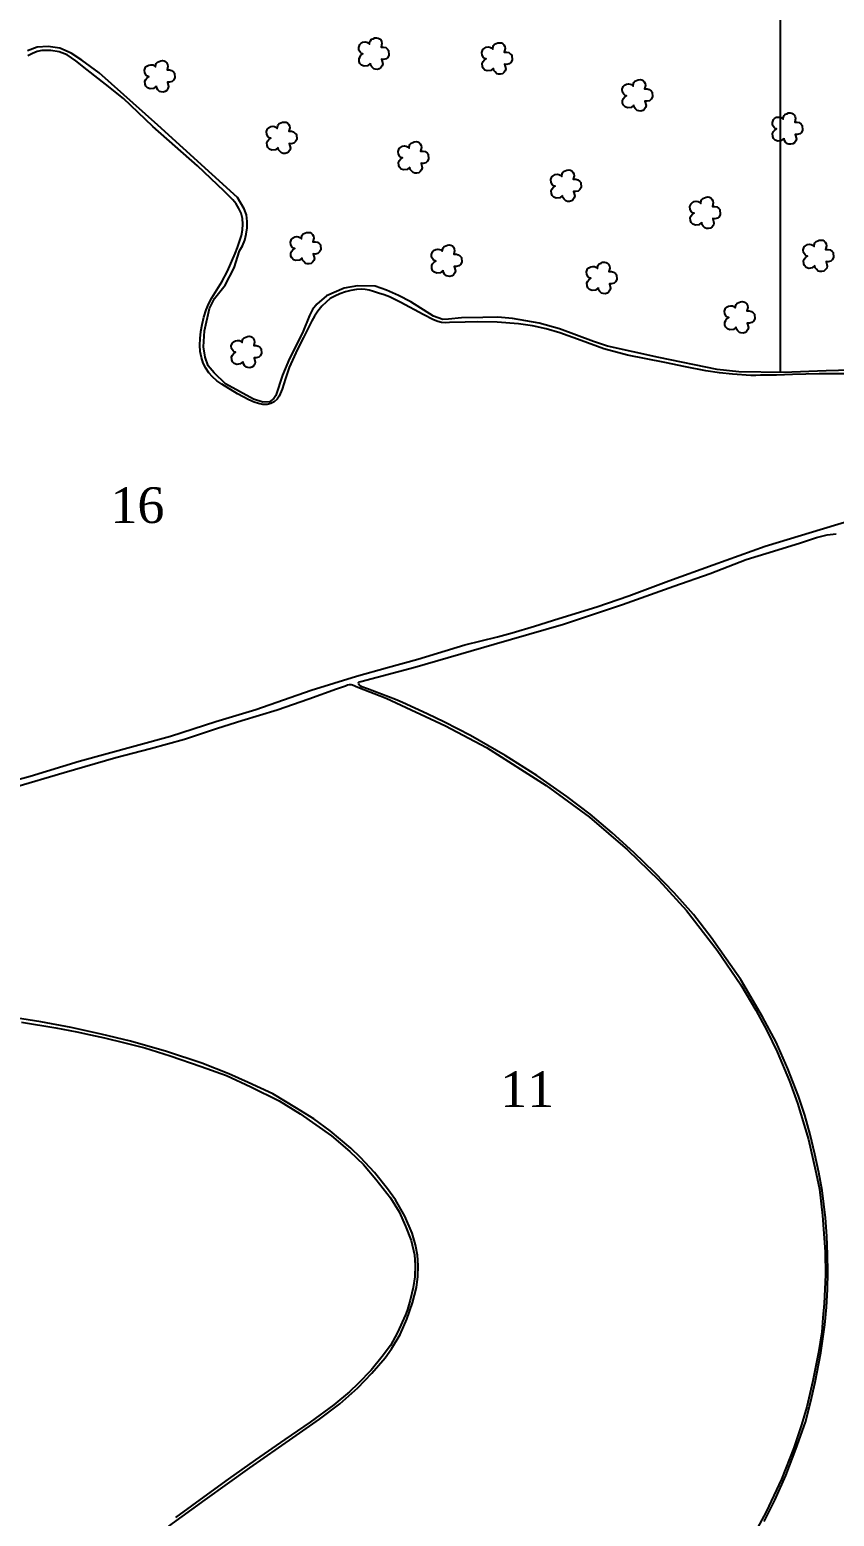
# Model space of a CAD drawing. Extents: x 736225 to 741536, y 7840815 to 7848326.
# Drawn here: x 738307 to 739050, y 7844196 to 7845569 of the extents above; entities that cross this region are included whole.
import ezdxf
from ezdxf.enums import TextEntityAlignment as Align

# ---------------------------------------------------------------- set-up
doc = ezdxf.new("R2010")
doc.units = 0
doc.header["$LTSCALE"] = 0.6
doc.linetypes.add('CONTINUO', pattern=[0])
for name, color, linetype in [('0114001311', 1, 'Continuous'), ('0114001311010', 5, 'Continuous'), ('0114001311011', 5, 'Continuous'), ('0114001311012', 5, 'Continuous'), ('0114001311016', 5, 'Continuous'), ('_SIMBOLO ARVORE', 118, 'Continuous'), ('MALHA', 8, 'Continuous'), ('TEXTO_NUN_TAL', 7, 'Continuous')]:
    doc.layers.add(name, color=color, linetype=linetype)
doc.styles.add('AREAS', font='times.ttf')

msp = doc.modelspace()

# ---------------------------------------------------------------- linework, layer by layer
at = {"layer": '0114001311'}
msp.add_lwpolyline([(739109.7, 7845255.7), (739042.1, 7845254.1), (739002.5, 7845252.5), (738961.4, 7845253.1), (738941.4, 7845255.1), (738887.8, 7845266.3), (738840.5, 7845276.8), (738827.5, 7845281), (738796.1, 7845292.8), (738777.3, 7845297.9), (738752.6, 7845302.3), (738739.1, 7845303.5), (738725.4, 7845303.3), (738705.7, 7845302.9), (738693.5, 7845301.8), (738688.5, 7845301.4), (738679.9, 7845304.5), (738659, 7845317.6), (738647.4, 7845323.5), (738636.5, 7845328.6), (738626, 7845332.1), (738609.6, 7845332.5), (738597.5, 7845330.4), (738581.1, 7845323.2), (738572, 7845315.4), (738568.3, 7845310.5), (738565.4, 7845305), (738559, 7845289.1), (738546.8, 7845265.3), (738540.5, 7845249.9), (738534.3, 7845231.3), (738532.5, 7845228.5), (738528.4, 7845225.5), (738522.4, 7845225.1), (738513.7, 7845227.7), (738488, 7845242), (738477.3, 7845252), (738471.9, 7845258.7), (738469.1, 7845266.6), (738467.6, 7845276), (738468.6, 7845290.8), (738473.2, 7845311.5), (738477.8, 7845320.7), (738487.7, 7845333.2), (738495.8, 7845349.2), (738500.8, 7845364.8), (738503.7, 7845369.4), (738505.6, 7845374.7), (738507, 7845380.2), (738507.8, 7845386), (738507.9, 7845392), (738507.1, 7845398), (738505.1, 7845403.7), (738498.8, 7845414.1), (738425.3, 7845480.9), (738371.2, 7845529.1), (738355.4, 7845540.9), (738345.4, 7845547.4), (738334.9, 7845551.8), (738324.2, 7845553.5), (738314.2, 7845552.8), (738305.3, 7845549.3)], dxfattribs=at)
at = {"layer": '0114001311010'}
msp.add_lwpolyline([(738299.5, 7844652.6), (738331.4, 7844647.4), (738350.7, 7844643.7), (738363.4, 7844641.1), (738376.3, 7844638.3), (738395, 7844633.6), (738413.3, 7844628.8), (738436.7, 7844621.7), (738465.5, 7844611.8), (738488.7, 7844603.3), (738511.3, 7844592.9), (738537.3, 7844580.1), (738556.9, 7844567.9), (738585.8, 7844547.6), (738602.6, 7844533.1), (738615.3, 7844521.2), (738626.7, 7844507.7), (738640.1, 7844490.4), (738648.2, 7844477.5), (738654, 7844464.3), (738659.2, 7844451.2), (738662.4, 7844437.9), (738662.9, 7844428.2), (738662.5, 7844417.5), (738661, 7844407.6), (738658.4, 7844396), (738655.7, 7844387.3), (738654.1, 7844382.5), (738646.6, 7844366), (738640.1, 7844354), (738632.4, 7844343.9), (738622.3, 7844331.5), (738610.3, 7844318.9), (738602.3, 7844311.4), (738587.9, 7844299.5), (738565.9, 7844283.5), (738542.6, 7844267.4), (738515.6, 7844248.5), (738490.4, 7844230.7), (738471.4, 7844216.9), (738441.6, 7844195.4)], dxfattribs=at)
at = {"layer": '0114001311011'}
for points in [[(738293.3, 7844869.5), (738339, 7844883.2), (738386.7, 7844897), (738418.8, 7844905.4), (738449.9, 7844914), (738480.6, 7844924.1), (738503, 7844931.3), (738535.4, 7844941), (738564.9, 7844951.3), (738590.2, 7844960.5), (738598.5, 7844963.3), (738600.3, 7844964.2), (738602.4, 7844964.5), (738603.7, 7844964.4), (738605.1, 7844964), (738610, 7844962), (738636.1, 7844951.7), (738691, 7844926.2), (738728.8, 7844906.2), (738783.9, 7844871.1), (738823.6, 7844842), (738858.7, 7844811.7), (738887.6, 7844783.8), (738913.3, 7844755.7), (738941.4, 7844719.2), (738963.3, 7844687.2), (738977.1, 7844663.7), (738987.5, 7844644.8), (738997, 7844625.3), (739008.3, 7844598.3), (739015.8, 7844578), (739025.9, 7844544.2), (739032.3, 7844515.6), (739035.9, 7844498.4), (739038.6, 7844474.2), (739041.1, 7844440.7), (739041.5, 7844419.5), (739040.3, 7844392.9), (739039, 7844379.8), (739038, 7844366.9), (739034.9, 7844347.7), (739029.9, 7844321.5), (739024.2, 7844297.6), (739019.4, 7844281), (739012.3, 7844259.8), (739000.8, 7844230.6), (738986.8, 7844200.6), (738976.7, 7844181.7)], [(738435.5, 7844187.3), (738469.1, 7844211.7), (738510.2, 7844241.1), (738550, 7844268.9), (738574.6, 7844286.1), (738593.4, 7844300.4), (738610.1, 7844314.9), (738623, 7844328.7), (738635.3, 7844342.9), (738641.1, 7844351), (738648.9, 7844364.2), (738655.3, 7844378.4), (738660.5, 7844393.4), (738664, 7844407.6), (738665.3, 7844417.8), (738665.7, 7844428), (738665.1, 7844437.6), (738663.3, 7844447.2), (738660.1, 7844457.7), (738653.5, 7844473.4), (738644.7, 7844488.7), (738637.5, 7844498.9), (738625.5, 7844513.8), (738612.5, 7844527.7), (738603.5, 7844536.3), (738584.3, 7844552.4), (738569.5, 7844563.3), (738553.5, 7844573.4), (738531.4, 7844586.4), (738508.7, 7844596.9), (738490.9, 7844605), (738466, 7844614.8), (738433.3, 7844625.7), (738400.2, 7844635.2), (738373.1, 7844641.7), (738345.5, 7844647.6), (738317.5, 7844652.9), (738274.3, 7844659.6)]]:
    msp.add_lwpolyline(points, dxfattribs=at)
at = {"layer": '0114001311012'}
msp.add_lwpolyline([(738984.9, 7844191.5), (738994.9, 7844211.4), (739005, 7844234), (739014.2, 7844258.3), (739022.9, 7844283.5), (739027.7, 7844301.5), (739031.9, 7844320.2), (739037.3, 7844347.4), (739040.9, 7844373.1), (739042.5, 7844389.6), (739043.4, 7844405.9), (739043.7, 7844422), (739043.4, 7844438.3), (739042.8, 7844455), (739041.4, 7844472), (739038.4, 7844497.1), (739035.3, 7844513.8), (739031.7, 7844530.9), (739027.3, 7844548.8), (739022.3, 7844566.7), (739016.5, 7844584.2), (739006.7, 7844609.5), (738995.9, 7844634.1), (738983.5, 7844657.7), (738963.1, 7844692.5), (738949.9, 7844711.1), (738936, 7844730.8), (738919.6, 7844752), (738902, 7844772), (738883.9, 7844790.4), (738864.8, 7844809.4), (738844.7, 7844827.6), (738824.3, 7844844.8), (738802.8, 7844861), (738775.3, 7844880.3), (738745.9, 7844898.8), (738714, 7844917.2), (738690, 7844929.6), (738674, 7844937.3), (738651.3, 7844947.7), (738644.7, 7844950.4), (738619, 7844960.4), (738613.7, 7844962.3), (738612.2, 7844963.2), (738611.3, 7844964.2), (738610.8, 7844965.1), (738610.5, 7844966.3), (738611.2, 7844966.9), (738612.7, 7844967.3), (738662.6, 7844980.4), (738735.7, 7845001.6), (738799.6, 7845020.1), (738854.3, 7845038.4), (738901.6, 7845055.3), (738935.1, 7845067), (738968.3, 7845079.7), (738997.4, 7845088.8), (739018.3, 7845095.3), (739033.1, 7845100), (739043, 7845102.6), (739051.3, 7845103.4)], dxfattribs=at)
at = {"layer": '0114001311016'}
for points in [[(739067, 7845251.1), (739035.8, 7845251.2), (739011.1, 7845250.6), (738996.4, 7845250), (738985, 7845250), (738981.4, 7845250), (738977.3, 7845249.7), (738972.5, 7845249.7), (738955.7, 7845250.8), (738943.6, 7845252), (738931.1, 7845254.1), (738912.3, 7845257.6), (738893.2, 7845261.7), (738858.7, 7845268.6), (738836.9, 7845274.2), (738816.1, 7845281.9), (738796.3, 7845289.1), (738783.8, 7845292.8), (738771.1, 7845295.4), (738758.1, 7845297.3), (738738.5, 7845299), (738720.6, 7845299.2), (738709.1, 7845298.9), (738694.7, 7845298.5), (738690.8, 7845298.4), (738687.3, 7845298.6), (738683.8, 7845299.5), (738679.9, 7845301.1), (738670.4, 7845306.1), (738649.7, 7845317), (738644.2, 7845319.9), (738639.2, 7845322.3), (738634.2, 7845324), (738629.1, 7845325.7), (738624.3, 7845327.2), (738620.4, 7845328.4), (738616.8, 7845329.2), (738613.1, 7845329.5), (738608.7, 7845329.1), (738603.6, 7845328.2), (738598.5, 7845326.8), (738593.5, 7845325), (738588.8, 7845323), (738584.5, 7845320.7), (738580.7, 7845317.5), (738576.8, 7845313.6), (738573.1, 7845309.1), (738570.1, 7845304.6), (738567.6, 7845300.1), (738565.2, 7845295.3), (738560, 7845284.9), (738554.4, 7845274), (738546.6, 7845257.1), (738543.1, 7845246.8), (738540.1, 7845237.1), (738537.4, 7845230.6), (738535.5, 7845227.8), (738532.9, 7845225.5), (738529.8, 7845223.8), (738526.2, 7845223), (738522.3, 7845223), (738518.4, 7845223.8), (738514.2, 7845225.2), (738509.5, 7845227.2), (738498.9, 7845232.6), (738484.5, 7845241.6), (738480, 7845244.8), (738475.9, 7845248.3), (738472.5, 7845252.2), (738469.6, 7845256.5), (738467.4, 7845261.2), (738465.7, 7845266.3), (738464.6, 7845271.8), (738464.2, 7845277.6), (738464.4, 7845283.8), (738465.2, 7845290.3), (738466.4, 7845296.9), (738468, 7845303.6), (738470, 7845310.2), (738472.4, 7845316.1), (738475.3, 7845321.5), (738478.4, 7845326.4), (738481.5, 7845331.1), (738484.6, 7845336), (738489.8, 7845346), (738496.9, 7845362.4), (738498.9, 7845368), (738500.9, 7845373.5), (738502.6, 7845378.8), (738503.7, 7845384.1), (738504, 7845389.4), (738503.5, 7845394.5), (738502.3, 7845399.4), (738500.3, 7845404), (738497.7, 7845408.1), (738494.5, 7845411.8), (738490.8, 7845415.6), (738486.6, 7845419.8), (738461.9, 7845443.1), (738420.9, 7845479.7), (738393.8, 7845505.4), (738377.1, 7845518.7), (738360.2, 7845531.8), (738349.7, 7845540.2), (738341.8, 7845545.8), (738334.4, 7845548.5), (738326.6, 7845549.6), (738318.3, 7845549.6), (738314, 7845548.8), (738309.7, 7845547.1), (738305.5, 7845544.7)], [(738274.5, 7844870.8), (738307.7, 7844879.8), (738353, 7844893.5), (738404.4, 7844907.9), (738437, 7844916.6), (738478.9, 7844930.1), (738516, 7844941.4), (738566.8, 7844959.1), (738608.8, 7844972.2), (738637.4, 7844980), (738665.2, 7844987.9), (738708.6, 7845001.1), (738739, 7845008.3), (738752.5, 7845012), (738773.1, 7845018.4), (738795.4, 7845025.4), (738830.4, 7845036), (738860.1, 7845046.4), (738897, 7845060.2), (738937.7, 7845074.9), (738985.7, 7845092.2), (739039.6, 7845108.3), (739082.5, 7845121.2)]]:
    msp.add_lwpolyline(points, dxfattribs=at)
at = {"layer": '_SIMBOLO ARVORE', "color": 3, "linetype": 'CONTINUO'}
for points in [[(738621.5, 7845537.8, 0), (738619, 7845535.7, 0), (738615.8, 7845535.4, 0), (738613.5, 7845536.2, 0), (738611.9, 7845537.8, 0), (738611.3, 7845539.6, 0), (738611.1, 7845542.3, 0), (738612, 7845544, 0), (738612.9, 7845545.3, 0), (738614.7, 7845546.5, 0), (738613.5, 7845546.9, 0), (738612.4, 7845547.9, 0), (738611, 7845550, 0), (738610.8, 7845552.5, 0), (738611.8, 7845555.2, 0), (738612.8, 7845556.1, 0), (738614.7, 7845557.3, 0), (738616.6, 7845557.6, 0), (738618.2, 7845557.3, 0), (738619.5, 7845556.8, 0), (738620.8, 7845555.5, 0), (738621.2, 7845557.9, 0), (738621.6, 7845558.8, 0), (738622.6, 7845560.1, 0), (738624.1, 7845560.6, 0), (738625.6, 7845561.3, 0), (738627.3, 7845561.5, 0), (738628.8, 7845561.2, 0), (738630.1, 7845560.6, 0), (738631.1, 7845559.5, 0), (738631.9, 7845557.9, 0), (738632.2, 7845556.1, 0), (738631.5, 7845552.8, 0), (738633.8, 7845552.8, 0), (738635.7, 7845552.4, 0), (738637.4, 7845551, 0), (738638.4, 7845549.8, 0), (738638.7, 7845545.3, 0), (738637.6, 7845543.3, 0), (738636.1, 7845542, 0), (738633.8, 7845541.4, 0), (738631.8, 7845541.6, 0), (738632.9, 7845537.4, 0), (738632.4, 7845535.6, 0), (738631.2, 7845533.9, 0), (738629.8, 7845532.8, 0), (738628, 7845532.3, 0), (738626.1, 7845532.5, 0), (738624.7, 7845532.9, 0), (738623, 7845534.5, 0), (738621.9, 7845535.9, 0), (738621.6, 7845538.1, 0)], [(738735.1, 7845533.3, 0), (738732.6, 7845531.2, 0), (738729.4, 7845530.8, 0), (738727.1, 7845531.7, 0), (738725.5, 7845533.3, 0), (738724.9, 7845535.1, 0), (738724.7, 7845537.8, 0), (738725.5, 7845539.5, 0), (738726.5, 7845540.7, 0), (738728.3, 7845542, 0), (738727.1, 7845542.4, 0), (738726, 7845543.3, 0), (738724.6, 7845545.5, 0), (738724.4, 7845548, 0), (738725.4, 7845550.7, 0), (738726.4, 7845551.6, 0), (738728.3, 7845552.8, 0), (738730.2, 7845553, 0), (738731.8, 7845552.8, 0), (738733.1, 7845552.2, 0), (738734.4, 7845551, 0), (738734.8, 7845553.3, 0), (738735.2, 7845554.3, 0), (738736.2, 7845555.6, 0), (738737.7, 7845556.1, 0), (738739.2, 7845556.8, 0), (738740.9, 7845556.9, 0), (738742.4, 7845556.7, 0), (738743.7, 7845556, 0), (738744.7, 7845555, 0), (738745.5, 7845553.3, 0), (738745.8, 7845551.5, 0), (738745.1, 7845548.3, 0), (738747.4, 7845548.3, 0), (738749.2, 7845547.8, 0), (738751, 7845546.4, 0), (738752, 7845545.3, 0), (738752.3, 7845540.8, 0), (738751.2, 7845538.8, 0), (738749.7, 7845537.5, 0), (738747.4, 7845536.8, 0), (738745.4, 7845537, 0), (738746.5, 7845532.8, 0), (738746, 7845531, 0), (738744.8, 7845529.3, 0), (738743.4, 7845528.3, 0), (738741.5, 7845527.8, 0), (738739.7, 7845527.9, 0), (738738.3, 7845528.3, 0), (738736.6, 7845529.9, 0), (738735.5, 7845531.3, 0), (738735.2, 7845533.5, 0)], [(738424, 7845516.9, 0), (738421.5, 7845514.7, 0), (738418.3, 7845514.4, 0), (738416, 7845515.3, 0), (738414.4, 7845516.8, 0), (738413.7, 7845518.7, 0), (738413.5, 7845521.3, 0), (738414.4, 7845523, 0), (738415.3, 7845524.3, 0), (738417.2, 7845525.5, 0), (738416, 7845525.9, 0), (738414.8, 7845526.9, 0), (738413.5, 7845529, 0), (738413.2, 7845531.6, 0), (738414.2, 7845534.2, 0), (738415.2, 7845535.2, 0), (738417.1, 7845536.3, 0), (738419.1, 7845536.6, 0), (738420.7, 7845536.4, 0), (738421.9, 7845535.8, 0), (738423.3, 7845534.6, 0), (738423.7, 7845536.9, 0), (738424, 7845537.8, 0), (738425.1, 7845539.1, 0), (738426.6, 7845539.7, 0), (738428.1, 7845540.3, 0), (738429.7, 7845540.5, 0), (738431.3, 7845540.2, 0), (738432.6, 7845539.6, 0), (738433.5, 7845538.5, 0), (738434.4, 7845536.9, 0), (738434.7, 7845535.1, 0), (738433.9, 7845531.8, 0), (738436.2, 7845531.8, 0), (738438.1, 7845531.4, 0), (738439.9, 7845530, 0), (738440.9, 7845528.9, 0), (738441.1, 7845524.4, 0), (738440, 7845522.4, 0), (738438.6, 7845521, 0), (738436.3, 7845520.4, 0), (738434.3, 7845520.6, 0), (738435.3, 7845516.4, 0), (738434.8, 7845514.6, 0), (738433.6, 7845512.9, 0), (738432.3, 7845511.8, 0), (738430.4, 7845511.4, 0), (738428.5, 7845511.5, 0), (738427.1, 7845511.9, 0), (738425.5, 7845513.5, 0), (738424.4, 7845514.9, 0), (738424.1, 7845517.1, 0)], [(738864.6, 7845499.2, 0), (738862.1, 7845497.1, 0), (738858.9, 7845496.8, 0), (738856.6, 7845497.6, 0), (738855, 7845499.2, 0), (738854.3, 7845501.1, 0), (738854.2, 7845503.7, 0), (738855, 7845505.4, 0), (738856, 7845506.7, 0), (738857.8, 7845507.9, 0), (738856.6, 7845508.3, 0), (738855.5, 7845509.3, 0), (738854.1, 7845511.4, 0), (738853.9, 7845514, 0), (738854.8, 7845516.6, 0), (738855.9, 7845517.6, 0), (738857.8, 7845518.7, 0), (738859.7, 7845519, 0), (738861.3, 7845518.7, 0), (738862.5, 7845518.2, 0), (738863.9, 7845516.9, 0), (738864.3, 7845519.3, 0), (738864.7, 7845520.2, 0), (738865.7, 7845521.5, 0), (738867.2, 7845522.1, 0), (738868.7, 7845522.7, 0), (738870.4, 7845522.9, 0), (738871.9, 7845522.6, 0), (738873.2, 7845522, 0), (738874.2, 7845520.9, 0), (738875, 7845519.3, 0), (738875.3, 7845517.5, 0), (738874.6, 7845514.2, 0), (738876.9, 7845514.2, 0), (738878.7, 7845513.8, 0), (738880.5, 7845512.4, 0), (738881.5, 7845511.2, 0), (738881.8, 7845506.8, 0), (738880.7, 7845504.7, 0), (738879.2, 7845503.4, 0), (738876.9, 7845502.8, 0), (738874.9, 7845503, 0), (738876, 7845498.8, 0), (738875.5, 7845497, 0), (738874.3, 7845495.3, 0), (738872.9, 7845494.2, 0), (738871, 7845493.8, 0), (738869.2, 7845493.9, 0), (738867.7, 7845494.3, 0), (738866.1, 7845495.9, 0), (738865, 7845497.3, 0), (738864.7, 7845499.5, 0)], [(738536.4, 7845460.1, 0), (738533.9, 7845458, 0), (738530.7, 7845457.6, 0), (738528.5, 7845458.5, 0), (738526.8, 7845460.1, 0), (738526.2, 7845461.9, 0), (738526, 7845464.6, 0), (738526.9, 7845466.3, 0), (738527.8, 7845467.5, 0), (738529.6, 7845468.8, 0), (738528.4, 7845469.2, 0), (738527.3, 7845470.1, 0), (738525.9, 7845472.3, 0), (738525.7, 7845474.8, 0), (738526.7, 7845477.5, 0), (738527.7, 7845478.4, 0), (738529.6, 7845479.6, 0), (738531.5, 7845479.8, 0), (738533.1, 7845479.6, 0), (738534.4, 7845479, 0), (738535.7, 7845477.8, 0), (738536.1, 7845480.1, 0), (738536.5, 7845481.1, 0), (738537.5, 7845482.3, 0), (738539, 7845482.9, 0), (738540.5, 7845483.6, 0), (738542.2, 7845483.7, 0), (738543.8, 7845483.5, 0), (738545, 7845482.8, 0), (738546, 7845481.8, 0), (738546.8, 7845480.1, 0), (738547.1, 7845478.3, 0), (738546.4, 7845475.1, 0), (738548.7, 7845475.1, 0), (738550.6, 7845474.6, 0), (738552.3, 7845473.2, 0), (738553.3, 7845472.1, 0), (738553.6, 7845467.6, 0), (738552.5, 7845465.6, 0), (738551, 7845464.3, 0), (738548.7, 7845463.6, 0), (738546.7, 7845463.8, 0), (738547.8, 7845459.6, 0), (738547.3, 7845457.8, 0), (738546.1, 7845456.1, 0), (738544.8, 7845455.1, 0), (738542.9, 7845454.6, 0), (738541, 7845454.7, 0), (738539.6, 7845455.1, 0), (738538, 7845456.7, 0), (738536.9, 7845458.1, 0), (738536.5, 7845460.3, 0)], [(739003.2, 7845468.6, 0), (739000.7, 7845466.5, 0), (738997.5, 7845466.1, 0), (738995.2, 7845467, 0), (738993.6, 7845468.6, 0), (738992.9, 7845470.4, 0), (738992.7, 7845473.1, 0), (738993.6, 7845474.8, 0), (738994.5, 7845476, 0), (738996.4, 7845477.3, 0), (738995.2, 7845477.7, 0), (738994.1, 7845478.6, 0), (738992.7, 7845480.8, 0), (738992.5, 7845483.3, 0), (738993.4, 7845486, 0), (738994.5, 7845486.9, 0), (738996.3, 7845488.1, 0), (738998.3, 7845488.3, 0), (738999.9, 7845488.1, 0), (739001.1, 7845487.5, 0), (739002.5, 7845486.3, 0), (739002.9, 7845488.6, 0), (739003.3, 7845489.6, 0), (739004.3, 7845490.8, 0), (739005.8, 7845491.4, 0), (739007.3, 7845492.1, 0), (739008.9, 7845492.2, 0), (739010.5, 7845492, 0), (739011.8, 7845491.3, 0), (739012.7, 7845490.3, 0), (739013.6, 7845488.6, 0), (739013.9, 7845486.8, 0), (739013.1, 7845483.6, 0), (739015.4, 7845483.6, 0), (739017.3, 7845483.1, 0), (739019.1, 7845481.7, 0), (739020.1, 7845480.6, 0), (739020.4, 7845476.1, 0), (739019.3, 7845474.1, 0), (739017.8, 7845472.8, 0), (739015.5, 7845472.1, 0), (739013.5, 7845472.3, 0), (739014.6, 7845468.1, 0), (739014.1, 7845466.3, 0), (739012.8, 7845464.6, 0), (739011.5, 7845463.6, 0), (739009.6, 7845463.1, 0), (739007.7, 7845463.2, 0), (739006.3, 7845463.6, 0), (739004.7, 7845465.2, 0), (739003.6, 7845466.6, 0), (739003.3, 7845468.8, 0)], [(738658, 7845441.9, 0), (738655.5, 7845439.8, 0), (738652.3, 7845439.5, 0), (738650, 7845440.3, 0), (738648.4, 7845441.9, 0), (738647.7, 7845443.7, 0), (738647.5, 7845446.4, 0), (738648.4, 7845448.1, 0), (738649.3, 7845449.4, 0), (738651.2, 7845450.6, 0), (738650, 7845451, 0), (738648.8, 7845452, 0), (738647.5, 7845454.1, 0), (738647.2, 7845456.6, 0), (738648.2, 7845459.3, 0), (738649.2, 7845460.2, 0), (738651.1, 7845461.4, 0), (738653.1, 7845461.7, 0), (738654.7, 7845461.4, 0), (738655.9, 7845460.9, 0), (738657.3, 7845459.6, 0), (738657.7, 7845462, 0), (738658, 7845462.9, 0), (738659.1, 7845464.2, 0), (738660.6, 7845464.7, 0), (738662.1, 7845465.4, 0), (738663.7, 7845465.6, 0), (738665.3, 7845465.3, 0), (738666.6, 7845464.7, 0), (738667.5, 7845463.6, 0), (738668.4, 7845462, 0), (738668.7, 7845460.1, 0), (738667.9, 7845456.9, 0), (738670.2, 7845456.9, 0), (738672.1, 7845456.5, 0), (738673.9, 7845455.1, 0), (738674.9, 7845453.9, 0), (738675.1, 7845449.4, 0), (738674, 7845447.4, 0), (738672.6, 7845446.1, 0), (738670.3, 7845445.5, 0), (738668.3, 7845445.7, 0), (738669.3, 7845441.5, 0), (738668.8, 7845439.7, 0), (738667.6, 7845438, 0), (738666.3, 7845436.9, 0), (738664.4, 7845436.4, 0), (738662.5, 7845436.6, 0), (738661.1, 7845437, 0), (738659.5, 7845438.5, 0), (738658.4, 7845440, 0), (738658.1, 7845442.1, 0)], [(738798.8, 7845415.8, 0), (738796.3, 7845413.7, 0), (738793.1, 7845413.3, 0), (738790.8, 7845414.2, 0), (738789.2, 7845415.8, 0), (738788.6, 7845417.6, 0), (738788.4, 7845420.3, 0), (738789.3, 7845422, 0), (738790.2, 7845423.3, 0), (738792, 7845424.5, 0), (738790.8, 7845424.9, 0), (738789.7, 7845425.8, 0), (738788.3, 7845428, 0), (738788.1, 7845430.5, 0), (738789.1, 7845433.2, 0), (738790.1, 7845434.1, 0), (738792, 7845435.3, 0), (738793.9, 7845435.5, 0), (738795.5, 7845435.3, 0), (738796.8, 7845434.7, 0), (738798.1, 7845433.5, 0), (738798.5, 7845435.9, 0), (738798.9, 7845436.8, 0), (738799.9, 7845438.1, 0), (738801.4, 7845438.6, 0), (738802.9, 7845439.3, 0), (738804.6, 7845439.4, 0), (738806.1, 7845439.2, 0), (738807.4, 7845438.5, 0), (738808.4, 7845437.5, 0), (738809.2, 7845435.9, 0), (738809.5, 7845434, 0), (738808.8, 7845430.8, 0), (738811.1, 7845430.8, 0), (738813, 7845430.4, 0), (738814.7, 7845428.9, 0), (738815.7, 7845427.8, 0), (738816, 7845423.3, 0), (738814.9, 7845421.3, 0), (738813.4, 7845420, 0), (738811.1, 7845419.4, 0), (738809.1, 7845419.5, 0), (738810.2, 7845415.4, 0), (738809.7, 7845413.6, 0), (738808.5, 7845411.9, 0), (738807.2, 7845410.8, 0), (738805.3, 7845410.3, 0), (738803.4, 7845410.4, 0), (738802, 7845410.8, 0), (738800.3, 7845412.4, 0), (738799.2, 7845413.9, 0), (738798.9, 7845416, 0)], [(738927.2, 7845390.8, 0), (738924.7, 7845388.7, 0), (738921.5, 7845388.4, 0), (738919.2, 7845389.3, 0), (738917.6, 7845390.8, 0), (738916.9, 7845392.7, 0), (738916.7, 7845395.3, 0), (738917.6, 7845397, 0), (738918.5, 7845398.3, 0), (738920.4, 7845399.5, 0), (738919.2, 7845399.9, 0), (738918, 7845400.9, 0), (738916.7, 7845403, 0), (738916.4, 7845405.6, 0), (738917.4, 7845408.2, 0), (738918.5, 7845409.2, 0), (738920.3, 7845410.3, 0), (738922.3, 7845410.6, 0), (738923.9, 7845410.3, 0), (738925.1, 7845409.8, 0), (738926.5, 7845408.6, 0), (738926.9, 7845410.9, 0), (738927.2, 7845411.8, 0), (738928.3, 7845413.1, 0), (738929.8, 7845413.7, 0), (738931.3, 7845414.3, 0), (738932.9, 7845414.5, 0), (738934.5, 7845414.2, 0), (738935.8, 7845413.6, 0), (738936.7, 7845412.5, 0), (738937.6, 7845410.9, 0), (738937.9, 7845409.1, 0), (738937.1, 7845405.8, 0), (738939.4, 7845405.8, 0), (738941.3, 7845405.4, 0), (738943.1, 7845404, 0), (738944.1, 7845402.8, 0), (738944.4, 7845398.4, 0), (738943.3, 7845396.3, 0), (738941.8, 7845395, 0), (738939.5, 7845394.4, 0), (738937.5, 7845394.6, 0), (738938.5, 7845390.4, 0), (738938.1, 7845388.6, 0), (738936.8, 7845386.9, 0), (738935.5, 7845385.8, 0), (738933.6, 7845385.4, 0), (738931.7, 7845385.5, 0), (738930.3, 7845385.9, 0), (738928.7, 7845387.5, 0), (738927.6, 7845388.9, 0), (738927.3, 7845391.1, 0)], [(738558.6, 7845358.2, 0), (738556.1, 7845356.1, 0), (738552.9, 7845355.7, 0), (738550.6, 7845356.6, 0), (738549, 7845358.2, 0), (738548.3, 7845360, 0), (738548.1, 7845362.7, 0), (738549, 7845364.4, 0), (738549.9, 7845365.6, 0), (738551.8, 7845366.9, 0), (738550.6, 7845367.3, 0), (738549.4, 7845368.2, 0), (738548.1, 7845370.3, 0), (738547.8, 7845372.9, 0), (738548.8, 7845375.5, 0), (738549.8, 7845376.5, 0), (738551.7, 7845377.6, 0), (738553.7, 7845377.9, 0), (738555.3, 7845377.7, 0), (738556.5, 7845377.1, 0), (738557.9, 7845375.9, 0), (738558.3, 7845378.2, 0), (738558.6, 7845379.1, 0), (738559.6, 7845380.4, 0), (738561.2, 7845381, 0), (738562.6, 7845381.7, 0), (738564.3, 7845381.8, 0), (738565.9, 7845381.6, 0), (738567.2, 7845380.9, 0), (738568.1, 7845379.9, 0), (738569, 7845378.2, 0), (738569.3, 7845376.4, 0), (738568.5, 7845373.1, 0), (738570.8, 7845373.2, 0), (738572.7, 7845372.7, 0), (738574.5, 7845371.3, 0), (738575.5, 7845370.2, 0), (738575.7, 7845365.7, 0), (738574.6, 7845363.7, 0), (738573.2, 7845362.3, 0), (738570.9, 7845361.7, 0), (738568.9, 7845361.9, 0), (738569.9, 7845357.7, 0), (738569.4, 7845355.9, 0), (738568.2, 7845354.2, 0), (738566.9, 7845353.2, 0), (738565, 7845352.7, 0), (738563.1, 7845352.8, 0), (738561.7, 7845353.2, 0), (738560.1, 7845354.8, 0), (738559, 7845356.2, 0), (738558.7, 7845358.4, 0)], [(739031.7, 7845351.1, 0), (739029.2, 7845349, 0), (739026, 7845348.6, 0), (739023.7, 7845349.5, 0), (739022.1, 7845351.1, 0), (739021.4, 7845352.9, 0), (739021.2, 7845355.6, 0), (739022.1, 7845357.3, 0), (739023, 7845358.6, 0), (739024.9, 7845359.8, 0), (739023.7, 7845360.2, 0), (739022.6, 7845361.1, 0), (739021.2, 7845363.3, 0), (739020.9, 7845365.8, 0), (739021.9, 7845368.5, 0), (739023, 7845369.4, 0), (739024.8, 7845370.6, 0), (739026.8, 7845370.8, 0), (739028.4, 7845370.6, 0), (739029.6, 7845370, 0), (739031, 7845368.8, 0), (739031.4, 7845371.1, 0), (739031.8, 7845372.1, 0), (739032.8, 7845373.4, 0), (739034.3, 7845373.9, 0), (739035.8, 7845374.6, 0), (739037.4, 7845374.7, 0), (739039, 7845374.5, 0), (739040.3, 7845373.8, 0), (739041.2, 7845372.8, 0), (739042.1, 7845371.2, 0), (739042.4, 7845369.3, 0), (739041.6, 7845366.1, 0), (739043.9, 7845366.1, 0), (739045.8, 7845365.7, 0), (739047.6, 7845364.2, 0), (739048.6, 7845363.1, 0), (739048.9, 7845358.6, 0), (739047.8, 7845356.6, 0), (739046.3, 7845355.3, 0), (739044, 7845354.7, 0), (739042, 7845354.8, 0), (739043.1, 7845350.7, 0), (739042.6, 7845348.9, 0), (739041.3, 7845347.2, 0), (739040, 7845346.1, 0), (739038.1, 7845345.6, 0), (739036.2, 7845345.7, 0), (739034.8, 7845346.1, 0), (739033.2, 7845347.7, 0), (739032.1, 7845349.2, 0), (739031.8, 7845351.3, 0)], [(738688.6, 7845346.6, 0), (738686.1, 7845344.5, 0), (738682.9, 7845344.2, 0), (738680.6, 7845345.1, 0), (738679, 7845346.6, 0), (738678.4, 7845348.5, 0), (738678.2, 7845351.1, 0), (738679, 7845352.8, 0), (738680, 7845354.1, 0), (738681.8, 7845355.3, 0), (738680.6, 7845355.7, 0), (738679.5, 7845356.7, 0), (738678.1, 7845358.8, 0), (738677.9, 7845361.4, 0), (738678.9, 7845364, 0), (738679.9, 7845365, 0), (738681.8, 7845366.1, 0), (738683.7, 7845366.4, 0), (738685.3, 7845366.1, 0), (738686.6, 7845365.6, 0), (738687.9, 7845364.4, 0), (738688.3, 7845366.7, 0), (738688.7, 7845367.6, 0), (738689.7, 7845368.9, 0), (738691.2, 7845369.5, 0), (738692.7, 7845370.1, 0), (738694.4, 7845370.3, 0), (738695.9, 7845370, 0), (738697.2, 7845369.4, 0), (738698.2, 7845368.3, 0), (738699, 7845366.7, 0), (738699.3, 7845364.9, 0), (738698.6, 7845361.6, 0), (738700.9, 7845361.6, 0), (738702.7, 7845361.2, 0), (738704.5, 7845359.8, 0), (738705.5, 7845358.6, 0), (738705.8, 7845354.2, 0), (738704.7, 7845352.2, 0), (738703.2, 7845350.8, 0), (738700.9, 7845350.2, 0), (738698.9, 7845350.4, 0), (738700, 7845346.2, 0), (738699.5, 7845344.4, 0), (738698.3, 7845342.7, 0), (738696.9, 7845341.6, 0), (738695, 7845341.2, 0), (738693.2, 7845341.3, 0), (738691.8, 7845341.7, 0), (738690.1, 7845343.3, 0), (738689, 7845344.7, 0), (738688.7, 7845346.9, 0)], [(738831.8, 7845330.7, 0), (738829.3, 7845328.6, 0), (738826.1, 7845328.2, 0), (738823.8, 7845329.1, 0), (738822.2, 7845330.7, 0), (738821.5, 7845332.5, 0), (738821.3, 7845335.2, 0), (738822.2, 7845336.9, 0), (738823.1, 7845338.1, 0), (738825, 7845339.4, 0), (738823.8, 7845339.8, 0), (738822.6, 7845340.7, 0), (738821.3, 7845342.8, 0), (738821, 7845345.4, 0), (738822, 7845348, 0), (738823, 7845349, 0), (738824.9, 7845350.1, 0), (738826.9, 7845350.4, 0), (738828.5, 7845350.2, 0), (738829.7, 7845349.6, 0), (738831.1, 7845348.4, 0), (738831.5, 7845350.7, 0), (738831.8, 7845351.6, 0), (738832.8, 7845352.9, 0), (738834.4, 7845353.5, 0), (738835.8, 7845354.2, 0), (738837.5, 7845354.3, 0), (738839.1, 7845354.1, 0), (738840.4, 7845353.4, 0), (738841.3, 7845352.4, 0), (738842.2, 7845350.7, 0), (738842.5, 7845348.9, 0), (738841.7, 7845345.6, 0), (738844, 7845345.7, 0), (738845.9, 7845345.2, 0), (738847.7, 7845343.8, 0), (738848.7, 7845342.7, 0), (738848.9, 7845338.2, 0), (738847.8, 7845336.2, 0), (738846.4, 7845334.8, 0), (738844.1, 7845334.2, 0), (738842.1, 7845334.4, 0), (738843.1, 7845330.2, 0), (738842.6, 7845328.4, 0), (738841.4, 7845326.7, 0), (738840.1, 7845325.7, 0), (738838.2, 7845325.2, 0), (738836.3, 7845325.3, 0), (738834.9, 7845325.7, 0), (738833.3, 7845327.3, 0), (738832.2, 7845328.7, 0), (738831.9, 7845330.9, 0)], [(738959, 7845294.4, 0), (738956.5, 7845292.2, 0), (738953.3, 7845291.9, 0), (738951, 7845292.8, 0), (738949.4, 7845294.3, 0), (738948.7, 7845296.2, 0), (738948.5, 7845298.9, 0), (738949.4, 7845300.6, 0), (738950.3, 7845301.8, 0), (738952.2, 7845303.1, 0), (738951, 7845303.4, 0), (738949.9, 7845304.4, 0), (738948.5, 7845306.5, 0), (738948.3, 7845309.1, 0), (738949.2, 7845311.7, 0), (738950.3, 7845312.7, 0), (738952.1, 7845313.8, 0), (738954.1, 7845314.1, 0), (738955.7, 7845313.9, 0), (738956.9, 7845313.3, 0), (738958.3, 7845312.1, 0), (738958.7, 7845314.4, 0), (738959.1, 7845315.3, 0), (738960.1, 7845316.6, 0), (738961.6, 7845317.2, 0), (738963.1, 7845317.8, 0), (738964.7, 7845318, 0), (738966.3, 7845317.8, 0), (738967.6, 7845317.1, 0), (738968.5, 7845316.1, 0), (738969.4, 7845314.4, 0), (738969.7, 7845312.6, 0), (738968.9, 7845309.3, 0), (738971.2, 7845309.4, 0), (738973.1, 7845308.9, 0), (738974.9, 7845307.5, 0), (738975.9, 7845306.4, 0), (738976.2, 7845301.9, 0), (738975.1, 7845299.9, 0), (738973.6, 7845298.5, 0), (738971.3, 7845297.9, 0), (738969.3, 7845298.1, 0), (738970.4, 7845293.9, 0), (738969.9, 7845292.1, 0), (738968.6, 7845290.4, 0), (738967.3, 7845289.3, 0), (738965.4, 7845288.9, 0), (738963.5, 7845289, 0), (738962.1, 7845289.4, 0), (738960.5, 7845291, 0), (738959.4, 7845292.4, 0), (738959.1, 7845294.6, 0)], [(738504, 7845262.4, 0), (738501.5, 7845260.3, 0), (738498.3, 7845259.9, 0), (738496, 7845260.8, 0), (738494.4, 7845262.4, 0), (738493.7, 7845264.2, 0), (738493.5, 7845266.9, 0), (738494.4, 7845268.6, 0), (738495.3, 7845269.8, 0), (738497.2, 7845271.1, 0), (738496, 7845271.4, 0), (738494.8, 7845272.4, 0), (738493.5, 7845274.5, 0), (738493.2, 7845277.1, 0), (738494.2, 7845279.7, 0), (738495.2, 7845280.7, 0), (738497.1, 7845281.8, 0), (738499.1, 7845282.1, 0), (738500.7, 7845281.9, 0), (738501.9, 7845281.3, 0), (738503.3, 7845280.1, 0), (738503.7, 7845282.4, 0), (738504, 7845283.3, 0), (738505.1, 7845284.6, 0), (738506.6, 7845285.2, 0), (738508.1, 7845285.8, 0), (738509.7, 7845286, 0), (738511.3, 7845285.8, 0), (738512.6, 7845285.1, 0), (738513.5, 7845284.1, 0), (738514.4, 7845282.4, 0), (738514.7, 7845280.6, 0), (738513.9, 7845277.3, 0), (738516.2, 7845277.4, 0), (738518.1, 7845276.9, 0), (738519.9, 7845275.5, 0), (738520.9, 7845274.4, 0), (738521.1, 7845269.9, 0), (738520, 7845267.9, 0), (738518.6, 7845266.5, 0), (738516.3, 7845265.9, 0), (738514.3, 7845266.1, 0), (738515.3, 7845261.9, 0), (738514.8, 7845260.1, 0), (738513.6, 7845258.4, 0), (738512.3, 7845257.4, 0), (738510.4, 7845256.9, 0), (738508.5, 7845257, 0), (738507.1, 7845257.4, 0), (738505.5, 7845259, 0), (738504.4, 7845260.4, 0), (738504.1, 7845262.6, 0)]]:
    msp.add_polyline3d(points, dxfattribs=at)
at = {"layer": 'MALHA'}
msp.add_lwpolyline([(739000, 7845252.6), (739000, 7848073.3)], dxfattribs=at)

# ---------------------------------------------------------------- texts
at = {"layer": 'TEXTO_NUN_TAL', "linetype": 'Continuous', "style": 'AREAS'}
for s, p in [('16', (738406.6, 7845130)), ('11', (738766.2, 7844590.8))]:
    msp.add_text(s, height=33, dxfattribs=at).set_placement(p, align=Align.MIDDLE_CENTER)

doc.saveas('drawing.dxf')
